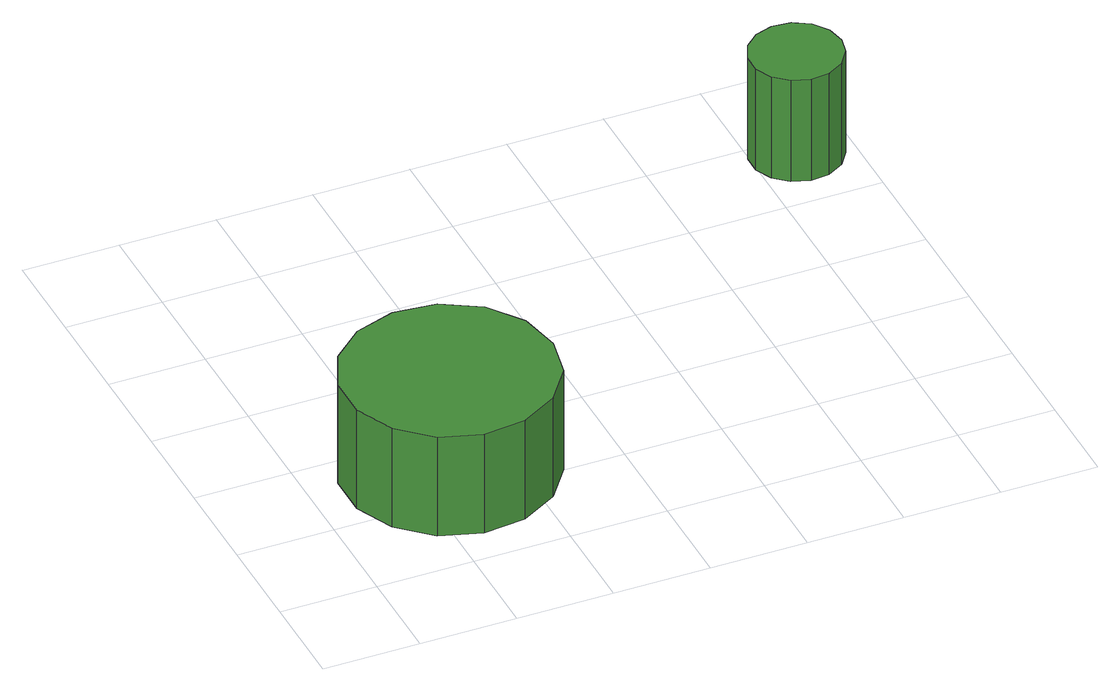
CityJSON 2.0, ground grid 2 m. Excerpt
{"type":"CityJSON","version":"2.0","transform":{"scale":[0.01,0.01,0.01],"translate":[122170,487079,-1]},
"CityObjects":{
"tree1":{"type":"SolitaryVegetationObject","attributes":{"function":"something"},"geometry":[{"type":"MultiSurface","lod":"1","boundaries":[[[0,1,2,3,4,5,6,7,8,9,10,11,12,13,14]],[[15,16,17,18,19,20,21,22,23,24,25,26,27,28,29]],[[0,29,28,1]],[[1,28,27,2]],[[2,27,26,3]],[[3,26,25,4]],[[4,25,24,5]],[[5,24,23,6]],[[6,23,22,7]],[[7,22,21,8]],[[8,21,20,9]],[[9,20,19,10]],[[10,19,18,11]],[[11,18,17,12]],[[12,17,16,13]],[[13,16,15,14]],[[14,15,29,0]]]}]},
"tree2":{"type":"SolitaryVegetationObject","attributes":{"function":"something"},"geometry":[{"type":"MultiSurface","lod":"1","boundaries":[[[30,31,32,33,34,35,36,37,38,39,40,41,42,43,44]],[[45,46,47,48,49,50,51,52,53,54,55,56,57,58,59]],[[30,59,58,31]],[[31,58,57,32]],[[32,57,56,33]],[[33,56,55,34]],[[34,55,54,35]],[[35,54,53,36]],[[36,53,52,37]],[[37,52,51,38]],[[38,51,50,39]],[[39,50,49,40]],[[40,49,48,41]],[[41,48,47,42]],[[42,47,46,43]],[[43,46,45,44]],[[44,45,59,30]]]}]}
},
"vertices":[
[485,271,295],[467,359,295],[414,431,295],[336,476,295],[247,485,295],[162,457,295],[96,398,295],[59,316,295],[59,226,295],[96,144,295],[162,84,295],[247,57,295],[336,66,295],[414,111,295],[467,183,295],[467,183,65],[414,111,65],[336,66,65],[247,57,65],[162,84,65],[96,144,65],[59,226,65],[59,316,65],[96,398,65],[162,457,65],[247,485,65],[336,476,65],[414,431,65],[467,359,65],[485,271,65],
[1383,954,286],[1375,992,286],[1352,1024,286],[1318,1043,286],[1279,1047,286],[1242,1035,286],[1213,1009,286],[1197,973,286],[1197,934,286],[1213,899,286],[1242,873,286],[1279,861,286],[1318,865,286],[1352,884,286],[1375,916,286],[1375,916,50],[1352,884,50],[1318,865,50],[1279,861,50],[1242,873,50],[1213,899,50],[1197,934,50],[1197,973,50],[1213,1009,50],[1242,1035,50],[1279,1047,50],[1318,1043,50],[1352,1024,50],[1375,992,50],[1383,954,50]
]}
